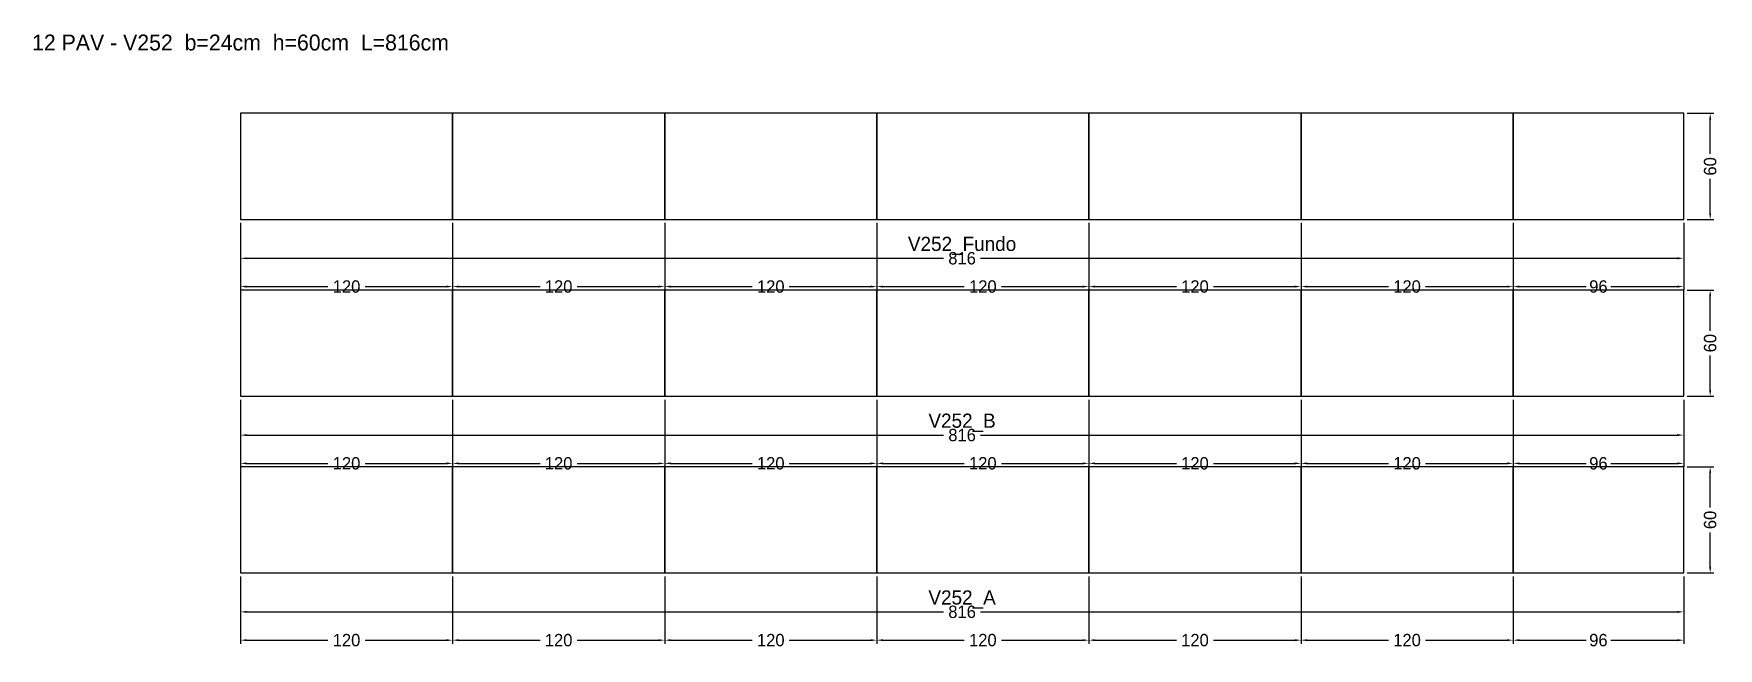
# Model space of a CAD drawing. Header units: metres. Extents: x -117 to 836, y -43 to 305.
import ezdxf

# ---------------------------------------------------------------- set-up
doc = ezdxf.new("R2010")
doc.units = ezdxf.units.M
for name, color, linetype in [('COTA', 3, 'Continuous'), ('NOMENCLATURA', 2, 'Continuous'), ('Paineis', 7, 'Continuous'), ('Texto Secao', 2, 'Continuous')]:
    doc.layers.add(name, color=color, linetype=linetype)
doc.dimstyles.new('COTA_VIG', dxfattribs={"dimtxt": 7, "dimasz": 3.5, "dimexe": 2, "dimexo": 2, "dimgap": 1.5, "dimtad": 1, "dimdec": 1, "dimcen": 2.5, "dimclrd": 3, "dimclre": 3, "dimclrt": 3, "dimazin": 3, "dimtfac": 1, "dimtmove": 0, "dimatfit": 3})

# ---------------------------------------------------------------- blocks, each defined once
blk = doc.blocks.new('_CLOSEDFILLED')
at = {"color": 0, "linetype": 'BYBLOCK'}
blk.add_solid([(-1, 0.16), (0, 0), (-1, -0.16)], dxfattribs=at)
blk = doc.blocks.new('*D1')
at = {"color": 3}
for p, q in [((0, -2), (0, -24)), ((816.5, -2), (816.5, -24)), ((3.5, -22), (397.75, -22)), ((418.75, -22), (813, -22))]:
    blk.add_line(p, q, dxfattribs=at)
at = {"layer": 'Defpoints'}
for p in [(0, 0), (816.5, 0), (0, -22)]:
    blk.add_point(p, dxfattribs=at)
at = {"layer": 'COTA', "color": 3, "xscale": 3.5, "yscale": 3.5, "rotation": 180}
blk.add_blockref('_CLOSEDFILLED', (0, -22), dxfattribs=at)
at = {"layer": 'COTA', "color": 3, "xscale": 3.5, "yscale": 3.5}
blk.add_blockref('_CLOSEDFILLED', (816.5, -22), dxfattribs=at)
at = {"layer": 'COTA', "color": 3, "insert": (408.25, -22), "char_height": 7, "attachment_point": 5}
blk.add_mtext('816', dxfattribs=at)
blk = doc.blocks.new('*D2')
at = {"color": 3}
for p, q in [((0, -2), (0, -40)), ((120, -2), (120, -40)), ((3.5, -38), (49.5, -38)), ((70.5, -38), (116.5, -38))]:
    blk.add_line(p, q, dxfattribs=at)
at = {"layer": 'Defpoints'}
for p in [(0, 0), (120, 0), (0, -38)]:
    blk.add_point(p, dxfattribs=at)
at = {"layer": 'COTA', "color": 3, "xscale": 3.5, "yscale": 3.5, "rotation": 180}
blk.add_blockref('_CLOSEDFILLED', (0, -38), dxfattribs=at)
at = {"layer": 'COTA', "color": 3, "xscale": 3.5, "yscale": 3.5}
blk.add_blockref('_CLOSEDFILLED', (120, -38), dxfattribs=at)
at = {"layer": 'COTA', "color": 3, "insert": (60, -38), "char_height": 7, "attachment_point": 5}
blk.add_mtext('120', dxfattribs=at)
blk = doc.blocks.new('*D3')
at = {"color": 3}
for p, q in [((120, -2), (120, -40)), ((240, -2), (240, -40)), ((123.5, -38), (169.5, -38)), ((190.5, -38), (236.5, -38))]:
    blk.add_line(p, q, dxfattribs=at)
at = {"layer": 'Defpoints'}
for p in [(120, 0), (240, 0), (120, -38)]:
    blk.add_point(p, dxfattribs=at)
at = {"layer": 'COTA', "color": 3, "xscale": 3.5, "yscale": 3.5, "rotation": 180}
blk.add_blockref('_CLOSEDFILLED', (120, -38), dxfattribs=at)
at = {"layer": 'COTA', "color": 3, "xscale": 3.5, "yscale": 3.5}
blk.add_blockref('_CLOSEDFILLED', (240, -38), dxfattribs=at)
at = {"layer": 'COTA', "color": 3, "insert": (180, -38), "char_height": 7, "attachment_point": 5}
blk.add_mtext('120', dxfattribs=at)
blk = doc.blocks.new('*D4')
at = {"color": 3}
for p, q in [((240, -2), (240, -40)), ((360, -2), (360, -40)), ((243.5, -38), (289.5, -38)), ((310.5, -38), (356.5, -38))]:
    blk.add_line(p, q, dxfattribs=at)
at = {"layer": 'Defpoints'}
for p in [(240, 0), (360, 0), (240, -38)]:
    blk.add_point(p, dxfattribs=at)
at = {"layer": 'COTA', "color": 3, "xscale": 3.5, "yscale": 3.5, "rotation": 180}
blk.add_blockref('_CLOSEDFILLED', (240, -38), dxfattribs=at)
at = {"layer": 'COTA', "color": 3, "xscale": 3.5, "yscale": 3.5}
blk.add_blockref('_CLOSEDFILLED', (360, -38), dxfattribs=at)
at = {"layer": 'COTA', "color": 3, "insert": (300, -38), "char_height": 7, "attachment_point": 5}
blk.add_mtext('120', dxfattribs=at)
blk = doc.blocks.new('*D5')
at = {"color": 3}
for p, q in [((360, -2), (360, -40)), ((480, -2), (480, -40)), ((363.5, -38), (409.5, -38)), ((430.5, -38), (476.5, -38))]:
    blk.add_line(p, q, dxfattribs=at)
at = {"layer": 'Defpoints'}
for p in [(360, 0), (480, 0), (360, -38)]:
    blk.add_point(p, dxfattribs=at)
at = {"layer": 'COTA', "color": 3, "xscale": 3.5, "yscale": 3.5, "rotation": 180}
blk.add_blockref('_CLOSEDFILLED', (360, -38), dxfattribs=at)
at = {"layer": 'COTA', "color": 3, "xscale": 3.5, "yscale": 3.5}
blk.add_blockref('_CLOSEDFILLED', (480, -38), dxfattribs=at)
at = {"layer": 'COTA', "color": 3, "insert": (420, -38), "char_height": 7, "attachment_point": 5}
blk.add_mtext('120', dxfattribs=at)
blk = doc.blocks.new('*D6')
at = {"color": 3}
for p, q in [((480, -2), (480, -40)), ((600, -2), (600, -40)), ((483.5, -38), (529.5, -38)), ((550.5, -38), (596.5, -38))]:
    blk.add_line(p, q, dxfattribs=at)
at = {"layer": 'Defpoints'}
for p in [(480, 0), (600, 0), (480, -38)]:
    blk.add_point(p, dxfattribs=at)
at = {"layer": 'COTA', "color": 3, "xscale": 3.5, "yscale": 3.5, "rotation": 180}
blk.add_blockref('_CLOSEDFILLED', (480, -38), dxfattribs=at)
at = {"layer": 'COTA', "color": 3, "xscale": 3.5, "yscale": 3.5}
blk.add_blockref('_CLOSEDFILLED', (600, -38), dxfattribs=at)
at = {"layer": 'COTA', "color": 3, "insert": (540, -38), "char_height": 7, "attachment_point": 5}
blk.add_mtext('120', dxfattribs=at)
blk = doc.blocks.new('*D7')
at = {"color": 3}
for p, q in [((600, -2), (600, -40)), ((720, -2), (720, -40)), ((603.5, -38), (649.5, -38)), ((670.5, -38), (716.5, -38))]:
    blk.add_line(p, q, dxfattribs=at)
at = {"layer": 'Defpoints'}
for p in [(600, 0), (720, 0), (600, -38)]:
    blk.add_point(p, dxfattribs=at)
at = {"layer": 'COTA', "color": 3, "xscale": 3.5, "yscale": 3.5, "rotation": 180}
blk.add_blockref('_CLOSEDFILLED', (600, -38), dxfattribs=at)
at = {"layer": 'COTA', "color": 3, "xscale": 3.5, "yscale": 3.5}
blk.add_blockref('_CLOSEDFILLED', (720, -38), dxfattribs=at)
at = {"layer": 'COTA', "color": 3, "insert": (660, -38), "char_height": 7, "attachment_point": 5}
blk.add_mtext('120', dxfattribs=at)
blk = doc.blocks.new('*D8')
at = {"color": 3}
for p, q in [((720, -2), (720, -40)), ((816.5, -2), (816.5, -40)), ((723.5, -38), (761.25, -38)), ((775.25, -38), (813, -38))]:
    blk.add_line(p, q, dxfattribs=at)
at = {"layer": 'Defpoints'}
for p in [(720, 0), (816.5, 0), (720, -38)]:
    blk.add_point(p, dxfattribs=at)
at = {"layer": 'COTA', "color": 3, "xscale": 3.5, "yscale": 3.5, "rotation": 180}
blk.add_blockref('_CLOSEDFILLED', (720, -38), dxfattribs=at)
at = {"layer": 'COTA', "color": 3, "xscale": 3.5, "yscale": 3.5}
blk.add_blockref('_CLOSEDFILLED', (816.5, -38), dxfattribs=at)
at = {"layer": 'COTA', "color": 3, "insert": (768.25, -38), "char_height": 7, "attachment_point": 5}
blk.add_mtext('96', dxfattribs=at)
blk = doc.blocks.new('*D9')
at = {"color": 3}
for p, q in [((818.5, 60), (833.5, 60)), ((831.5, 37), (831.5, 56.5)), ((831.5, 3.5), (831.5, 23)), ((818.5, 0), (833.5, 0))]:
    blk.add_line(p, q, dxfattribs=at)
at = {"layer": 'Defpoints'}
for p in [(816.5, 60), (816.5, 0), (831.5, 0)]:
    blk.add_point(p, dxfattribs=at)
at = {"layer": 'COTA', "color": 3, "xscale": 3.5, "yscale": 3.5}
for p, rotation in [((831.5, 60), 90), ((831.5, 0), 270)]:
    blk.add_blockref('_CLOSEDFILLED', p, dxfattribs=dict(at, rotation=rotation))
at = {"layer": 'COTA', "color": 3, "insert": (831.5, 30), "char_height": 7, "attachment_point": 5, "rotation": 90}
blk.add_mtext('60', dxfattribs=at)
blk = doc.blocks.new('*D10')
at = {"color": 3}
for p, q in [((0, 98), (0, 76)), ((816.5, 98), (816.5, 76)), ((3.5, 78), (397.75, 78)), ((418.75, 78), (813, 78))]:
    blk.add_line(p, q, dxfattribs=at)
at = {"layer": 'Defpoints'}
for p in [(0, 100), (816.5, 100), (0, 78)]:
    blk.add_point(p, dxfattribs=at)
at = {"layer": 'COTA', "color": 3, "xscale": 3.5, "yscale": 3.5, "rotation": 180}
blk.add_blockref('_CLOSEDFILLED', (0, 78), dxfattribs=at)
at = {"layer": 'COTA', "color": 3, "xscale": 3.5, "yscale": 3.5}
blk.add_blockref('_CLOSEDFILLED', (816.5, 78), dxfattribs=at)
at = {"layer": 'COTA', "color": 3, "insert": (408.25, 78), "char_height": 7, "attachment_point": 5}
blk.add_mtext('816', dxfattribs=at)
blk = doc.blocks.new('*D11')
at = {"color": 3}
for p, q in [((0, 98), (0, 60)), ((120, 98), (120, 60)), ((3.5, 62), (49.5, 62)), ((70.5, 62), (116.5, 62))]:
    blk.add_line(p, q, dxfattribs=at)
at = {"layer": 'Defpoints'}
for p in [(0, 100), (120, 100), (0, 62)]:
    blk.add_point(p, dxfattribs=at)
at = {"layer": 'COTA', "color": 3, "xscale": 3.5, "yscale": 3.5, "rotation": 180}
blk.add_blockref('_CLOSEDFILLED', (0, 62), dxfattribs=at)
at = {"layer": 'COTA', "color": 3, "xscale": 3.5, "yscale": 3.5}
blk.add_blockref('_CLOSEDFILLED', (120, 62), dxfattribs=at)
at = {"layer": 'COTA', "color": 3, "insert": (60, 62), "char_height": 7, "attachment_point": 5}
blk.add_mtext('120', dxfattribs=at)
blk = doc.blocks.new('*D12')
at = {"color": 3}
for p, q in [((120, 98), (120, 60)), ((240, 98), (240, 60)), ((123.5, 62), (169.5, 62)), ((190.5, 62), (236.5, 62))]:
    blk.add_line(p, q, dxfattribs=at)
at = {"layer": 'Defpoints'}
for p in [(120, 100), (240, 100), (120, 62)]:
    blk.add_point(p, dxfattribs=at)
at = {"layer": 'COTA', "color": 3, "xscale": 3.5, "yscale": 3.5, "rotation": 180}
blk.add_blockref('_CLOSEDFILLED', (120, 62), dxfattribs=at)
at = {"layer": 'COTA', "color": 3, "xscale": 3.5, "yscale": 3.5}
blk.add_blockref('_CLOSEDFILLED', (240, 62), dxfattribs=at)
at = {"layer": 'COTA', "color": 3, "insert": (180, 62), "char_height": 7, "attachment_point": 5}
blk.add_mtext('120', dxfattribs=at)
blk = doc.blocks.new('*D13')
at = {"color": 3}
for p, q in [((240, 98), (240, 60)), ((360, 98), (360, 60)), ((243.5, 62), (289.5, 62)), ((310.5, 62), (356.5, 62))]:
    blk.add_line(p, q, dxfattribs=at)
at = {"layer": 'Defpoints'}
for p in [(240, 100), (360, 100), (240, 62)]:
    blk.add_point(p, dxfattribs=at)
at = {"layer": 'COTA', "color": 3, "xscale": 3.5, "yscale": 3.5, "rotation": 180}
blk.add_blockref('_CLOSEDFILLED', (240, 62), dxfattribs=at)
at = {"layer": 'COTA', "color": 3, "xscale": 3.5, "yscale": 3.5}
blk.add_blockref('_CLOSEDFILLED', (360, 62), dxfattribs=at)
at = {"layer": 'COTA', "color": 3, "insert": (300, 62), "char_height": 7, "attachment_point": 5}
blk.add_mtext('120', dxfattribs=at)
blk = doc.blocks.new('*D14')
at = {"color": 3}
for p, q in [((360, 98), (360, 60)), ((480, 98), (480, 60)), ((363.5, 62), (409.5, 62)), ((430.5, 62), (476.5, 62))]:
    blk.add_line(p, q, dxfattribs=at)
at = {"layer": 'Defpoints'}
for p in [(360, 100), (480, 100), (360, 62)]:
    blk.add_point(p, dxfattribs=at)
at = {"layer": 'COTA', "color": 3, "xscale": 3.5, "yscale": 3.5, "rotation": 180}
blk.add_blockref('_CLOSEDFILLED', (360, 62), dxfattribs=at)
at = {"layer": 'COTA', "color": 3, "xscale": 3.5, "yscale": 3.5}
blk.add_blockref('_CLOSEDFILLED', (480, 62), dxfattribs=at)
at = {"layer": 'COTA', "color": 3, "insert": (420, 62), "char_height": 7, "attachment_point": 5}
blk.add_mtext('120', dxfattribs=at)
blk = doc.blocks.new('*D15')
at = {"color": 3}
for p, q in [((480, 98), (480, 60)), ((600, 98), (600, 60)), ((483.5, 62), (529.5, 62)), ((550.5, 62), (596.5, 62))]:
    blk.add_line(p, q, dxfattribs=at)
at = {"layer": 'Defpoints'}
for p in [(480, 100), (600, 100), (480, 62)]:
    blk.add_point(p, dxfattribs=at)
at = {"layer": 'COTA', "color": 3, "xscale": 3.5, "yscale": 3.5, "rotation": 180}
blk.add_blockref('_CLOSEDFILLED', (480, 62), dxfattribs=at)
at = {"layer": 'COTA', "color": 3, "xscale": 3.5, "yscale": 3.5}
blk.add_blockref('_CLOSEDFILLED', (600, 62), dxfattribs=at)
at = {"layer": 'COTA', "color": 3, "insert": (540, 62), "char_height": 7, "attachment_point": 5}
blk.add_mtext('120', dxfattribs=at)
blk = doc.blocks.new('*D16')
at = {"color": 3}
for p, q in [((600, 98), (600, 60)), ((720, 98), (720, 60)), ((603.5, 62), (649.5, 62)), ((670.5, 62), (716.5, 62))]:
    blk.add_line(p, q, dxfattribs=at)
at = {"layer": 'Defpoints'}
for p in [(600, 100), (720, 100), (600, 62)]:
    blk.add_point(p, dxfattribs=at)
at = {"layer": 'COTA', "color": 3, "xscale": 3.5, "yscale": 3.5, "rotation": 180}
blk.add_blockref('_CLOSEDFILLED', (600, 62), dxfattribs=at)
at = {"layer": 'COTA', "color": 3, "xscale": 3.5, "yscale": 3.5}
blk.add_blockref('_CLOSEDFILLED', (720, 62), dxfattribs=at)
at = {"layer": 'COTA', "color": 3, "insert": (660, 62), "char_height": 7, "attachment_point": 5}
blk.add_mtext('120', dxfattribs=at)
blk = doc.blocks.new('*D17')
at = {"color": 3}
for p, q in [((720, 98), (720, 60)), ((816.5, 98), (816.5, 60)), ((723.5, 62), (761.25, 62)), ((775.25, 62), (813, 62))]:
    blk.add_line(p, q, dxfattribs=at)
at = {"layer": 'Defpoints'}
for p in [(720, 100), (816.5, 100), (720, 62)]:
    blk.add_point(p, dxfattribs=at)
at = {"layer": 'COTA', "color": 3, "xscale": 3.5, "yscale": 3.5, "rotation": 180}
blk.add_blockref('_CLOSEDFILLED', (720, 62), dxfattribs=at)
at = {"layer": 'COTA', "color": 3, "xscale": 3.5, "yscale": 3.5}
blk.add_blockref('_CLOSEDFILLED', (816.5, 62), dxfattribs=at)
at = {"layer": 'COTA', "color": 3, "insert": (768.25, 62), "char_height": 7, "attachment_point": 5}
blk.add_mtext('96', dxfattribs=at)
blk = doc.blocks.new('*D18')
at = {"color": 3}
for p, q in [((818.5, 160), (833.5, 160)), ((831.5, 137), (831.5, 156.5)), ((831.5, 103.5), (831.5, 123)), ((818.5, 100), (833.5, 100))]:
    blk.add_line(p, q, dxfattribs=at)
at = {"layer": 'Defpoints'}
for p in [(816.5, 160), (816.5, 100), (831.5, 100)]:
    blk.add_point(p, dxfattribs=at)
at = {"layer": 'COTA', "color": 3, "xscale": 3.5, "yscale": 3.5}
for p, rotation in [((831.5, 160), 90), ((831.5, 100), 270)]:
    blk.add_blockref('_CLOSEDFILLED', p, dxfattribs=dict(at, rotation=rotation))
at = {"layer": 'COTA', "color": 3, "insert": (831.5, 130), "char_height": 7, "attachment_point": 5, "rotation": 90}
blk.add_mtext('60', dxfattribs=at)
blk = doc.blocks.new('*D19')
at = {"color": 3}
for p, q in [((0, 198), (0, 176)), ((816.5, 198), (816.5, 176)), ((3.5, 178), (397.75, 178)), ((418.75, 178), (813, 178))]:
    blk.add_line(p, q, dxfattribs=at)
at = {"layer": 'Defpoints'}
for p in [(0, 200), (816.5, 200), (0, 178)]:
    blk.add_point(p, dxfattribs=at)
at = {"layer": 'COTA', "color": 3, "xscale": 3.5, "yscale": 3.5, "rotation": 180}
blk.add_blockref('_CLOSEDFILLED', (0, 178), dxfattribs=at)
at = {"layer": 'COTA', "color": 3, "xscale": 3.5, "yscale": 3.5}
blk.add_blockref('_CLOSEDFILLED', (816.5, 178), dxfattribs=at)
at = {"layer": 'COTA', "color": 3, "insert": (408.25, 178), "char_height": 7, "attachment_point": 5}
blk.add_mtext('816', dxfattribs=at)
blk = doc.blocks.new('*D20')
at = {"color": 3}
for p, q in [((0, 198), (0, 160)), ((120, 198), (120, 160)), ((3.5, 162), (49.5, 162)), ((70.5, 162), (116.5, 162))]:
    blk.add_line(p, q, dxfattribs=at)
at = {"layer": 'Defpoints'}
for p in [(0, 200), (120, 200), (0, 162)]:
    blk.add_point(p, dxfattribs=at)
at = {"layer": 'COTA', "color": 3, "xscale": 3.5, "yscale": 3.5, "rotation": 180}
blk.add_blockref('_CLOSEDFILLED', (0, 162), dxfattribs=at)
at = {"layer": 'COTA', "color": 3, "xscale": 3.5, "yscale": 3.5}
blk.add_blockref('_CLOSEDFILLED', (120, 162), dxfattribs=at)
at = {"layer": 'COTA', "color": 3, "insert": (60, 162), "char_height": 7, "attachment_point": 5}
blk.add_mtext('120', dxfattribs=at)
blk = doc.blocks.new('*D21')
at = {"color": 3}
for p, q in [((120, 198), (120, 160)), ((240, 198), (240, 160)), ((123.5, 162), (169.5, 162)), ((190.5, 162), (236.5, 162))]:
    blk.add_line(p, q, dxfattribs=at)
at = {"layer": 'Defpoints'}
for p in [(120, 200), (240, 200), (120, 162)]:
    blk.add_point(p, dxfattribs=at)
at = {"layer": 'COTA', "color": 3, "xscale": 3.5, "yscale": 3.5, "rotation": 180}
blk.add_blockref('_CLOSEDFILLED', (120, 162), dxfattribs=at)
at = {"layer": 'COTA', "color": 3, "xscale": 3.5, "yscale": 3.5}
blk.add_blockref('_CLOSEDFILLED', (240, 162), dxfattribs=at)
at = {"layer": 'COTA', "color": 3, "insert": (180, 162), "char_height": 7, "attachment_point": 5}
blk.add_mtext('120', dxfattribs=at)
blk = doc.blocks.new('*D22')
at = {"color": 3}
for p, q in [((240, 198), (240, 160)), ((360, 198), (360, 160)), ((243.5, 162), (289.5, 162)), ((310.5, 162), (356.5, 162))]:
    blk.add_line(p, q, dxfattribs=at)
at = {"layer": 'Defpoints'}
for p in [(240, 200), (360, 200), (240, 162)]:
    blk.add_point(p, dxfattribs=at)
at = {"layer": 'COTA', "color": 3, "xscale": 3.5, "yscale": 3.5, "rotation": 180}
blk.add_blockref('_CLOSEDFILLED', (240, 162), dxfattribs=at)
at = {"layer": 'COTA', "color": 3, "xscale": 3.5, "yscale": 3.5}
blk.add_blockref('_CLOSEDFILLED', (360, 162), dxfattribs=at)
at = {"layer": 'COTA', "color": 3, "insert": (300, 162), "char_height": 7, "attachment_point": 5}
blk.add_mtext('120', dxfattribs=at)
blk = doc.blocks.new('*D23')
at = {"color": 3}
for p, q in [((360, 198), (360, 160)), ((480, 198), (480, 160)), ((363.5, 162), (409.5, 162)), ((430.5, 162), (476.5, 162))]:
    blk.add_line(p, q, dxfattribs=at)
at = {"layer": 'Defpoints'}
for p in [(360, 200), (480, 200), (360, 162)]:
    blk.add_point(p, dxfattribs=at)
at = {"layer": 'COTA', "color": 3, "xscale": 3.5, "yscale": 3.5, "rotation": 180}
blk.add_blockref('_CLOSEDFILLED', (360, 162), dxfattribs=at)
at = {"layer": 'COTA', "color": 3, "xscale": 3.5, "yscale": 3.5}
blk.add_blockref('_CLOSEDFILLED', (480, 162), dxfattribs=at)
at = {"layer": 'COTA', "color": 3, "insert": (420, 162), "char_height": 7, "attachment_point": 5}
blk.add_mtext('120', dxfattribs=at)
blk = doc.blocks.new('*D24')
at = {"color": 3}
for p, q in [((480, 198), (480, 160)), ((600, 198), (600, 160)), ((483.5, 162), (529.5, 162)), ((550.5, 162), (596.5, 162))]:
    blk.add_line(p, q, dxfattribs=at)
at = {"layer": 'Defpoints'}
for p in [(480, 200), (600, 200), (480, 162)]:
    blk.add_point(p, dxfattribs=at)
at = {"layer": 'COTA', "color": 3, "xscale": 3.5, "yscale": 3.5, "rotation": 180}
blk.add_blockref('_CLOSEDFILLED', (480, 162), dxfattribs=at)
at = {"layer": 'COTA', "color": 3, "xscale": 3.5, "yscale": 3.5}
blk.add_blockref('_CLOSEDFILLED', (600, 162), dxfattribs=at)
at = {"layer": 'COTA', "color": 3, "insert": (540, 162), "char_height": 7, "attachment_point": 5}
blk.add_mtext('120', dxfattribs=at)
blk = doc.blocks.new('*D25')
at = {"color": 3}
for p, q in [((600, 198), (600, 160)), ((720, 198), (720, 160)), ((603.5, 162), (649.5, 162)), ((670.5, 162), (716.5, 162))]:
    blk.add_line(p, q, dxfattribs=at)
at = {"layer": 'Defpoints'}
for p in [(600, 200), (720, 200), (600, 162)]:
    blk.add_point(p, dxfattribs=at)
at = {"layer": 'COTA', "color": 3, "xscale": 3.5, "yscale": 3.5, "rotation": 180}
blk.add_blockref('_CLOSEDFILLED', (600, 162), dxfattribs=at)
at = {"layer": 'COTA', "color": 3, "xscale": 3.5, "yscale": 3.5}
blk.add_blockref('_CLOSEDFILLED', (720, 162), dxfattribs=at)
at = {"layer": 'COTA', "color": 3, "insert": (660, 162), "char_height": 7, "attachment_point": 5}
blk.add_mtext('120', dxfattribs=at)
blk = doc.blocks.new('*D26')
at = {"color": 3}
for p, q in [((720, 198), (720, 160)), ((816.5, 198), (816.5, 160)), ((723.5, 162), (761.25, 162)), ((775.25, 162), (813, 162))]:
    blk.add_line(p, q, dxfattribs=at)
at = {"layer": 'Defpoints'}
for p in [(720, 200), (816.5, 200), (720, 162)]:
    blk.add_point(p, dxfattribs=at)
at = {"layer": 'COTA', "color": 3, "xscale": 3.5, "yscale": 3.5, "rotation": 180}
blk.add_blockref('_CLOSEDFILLED', (720, 162), dxfattribs=at)
at = {"layer": 'COTA', "color": 3, "xscale": 3.5, "yscale": 3.5}
blk.add_blockref('_CLOSEDFILLED', (816.5, 162), dxfattribs=at)
at = {"layer": 'COTA', "color": 3, "insert": (768.25, 162), "char_height": 7, "attachment_point": 5}
blk.add_mtext('96', dxfattribs=at)
blk = doc.blocks.new('*D27')
at = {"color": 3}
for p, q in [((818.5, 260), (833.5, 260)), ((831.5, 237), (831.5, 256.5)), ((831.5, 203.5), (831.5, 223)), ((818.5, 200), (833.5, 200))]:
    blk.add_line(p, q, dxfattribs=at)
at = {"layer": 'Defpoints'}
for p in [(816.5, 260), (816.5, 200), (831.5, 200)]:
    blk.add_point(p, dxfattribs=at)
at = {"layer": 'COTA', "color": 3, "xscale": 3.5, "yscale": 3.5}
for p, rotation in [((831.5, 260), 90), ((831.5, 200), 270)]:
    blk.add_blockref('_CLOSEDFILLED', p, dxfattribs=dict(at, rotation=rotation))
at = {"layer": 'COTA', "color": 3, "insert": (831.5, 230), "char_height": 7, "attachment_point": 5, "rotation": 90}
blk.add_mtext('60', dxfattribs=at)

msp = doc.modelspace()

# ---------------------------------------------------------------- linework, layer by layer
at = {"layer": 'Paineis'}
for points in [[(0, 200), (120, 200), (120, 260), (0, 260)], [(120, 200), (240, 200), (240, 260), (120, 260)], [(240, 200), (360, 200), (360, 260), (240, 260)], [(360, 200), (480, 200), (480, 260), (360, 260)], [(480, 200), (600, 200), (600, 260), (480, 260)], [(600, 200), (720, 200), (720, 260), (600, 260)], [(720, 200), (816.5, 200), (816.5, 260), (720, 260)], [(0, 100), (120, 100), (120, 160), (0, 160)], [(120, 100), (240, 100), (240, 160), (120, 160)], [(240, 100), (360, 100), (360, 160), (240, 160)], [(360, 100), (480, 100), (480, 160), (360, 160)], [(480, 100), (600, 100), (600, 160), (480, 160)], [(600, 100), (720, 100), (720, 160), (600, 160)], [(720, 100), (816.5, 100), (816.5, 160), (720, 160)], [(0, 0), (120, 0), (120, 60), (0, 60)], [(120, 0), (240, 0), (240, 60), (120, 60)], [(240, 0), (360, 0), (360, 60), (240, 60)], [(360, 0), (480, 0), (480, 60), (360, 60)], [(480, 0), (600, 0), (600, 60), (480, 60)], [(600, 0), (720, 0), (720, 60), (600, 60)], [(720, 0), (816.5, 0), (816.5, 60), (720, 60)]]:
    msp.add_lwpolyline(points, close=True, dxfattribs=at)

# ---------------------------------------------------------------- texts
at = {"layer": 'NOMENCLATURA', "insert": (0, 300), "char_height": 9, "width": 836.5, "attachment_point": 5}
msp.add_mtext('12 PAV - V252  b=24cm  h=60cm  L=816cm', dxfattribs=at)
at = {"layer": 'Texto Secao', "char_height": 8, "width": 836.5, "attachment_point": 5}
for s, insert in [('V252_Fundo', (408.25, 185)), ('V252_B', (408.25, 85)), ('V252_A', (408.25, -15))]:
    msp.add_mtext(s, dxfattribs=dict(at, insert=insert))

# ---------------------------------------------------------------- dimensions: what is measured, and where the dimension line sits
at = {"layer": 'COTA'}
for base, p1, p2, picture, middle in [((831.5, 200), (816.5, 200), (816.5, 260), '*D27', (831.5, 230)), ((831.5, 100), (816.5, 100), (816.5, 160), '*D18', (831.5, 130)), ((831.5, 0), (816.5, 0), (816.5, 60), '*D9', (831.5, 30))]:
    dim = msp.add_linear_dim(base=base, p1=p1, p2=p2, angle=90, dimstyle='COTA_VIG', dxfattribs=at)
    dim.commit()
    dim.dimension.update_dxf_attribs({"geometry": picture, "text_midpoint": middle})
for base, p1, p2, picture, middle in [((0, 178), (0, 200), (816.5, 200), '*D19', (408.25, 178)), ((0, 162), (0, 200), (120, 200), '*D20', (60, 162)), ((120, 162), (120, 200), (240, 200), '*D21', (180, 162)), ((240, 162), (240, 200), (360, 200), '*D22', (300, 162)), ((360, 162), (360, 200), (480, 200), '*D23', (420, 162)), ((480, 162), (480, 200), (600, 200), '*D24', (540, 162)), ((600, 162), (600, 200), (720, 200), '*D25', (660, 162)), ((720, 162), (720, 200), (816.5, 200), '*D26', (768.25, 162)), ((0, 78), (0, 100), (816.5, 100), '*D10', (408.25, 78)), ((0, 62), (0, 100), (120, 100), '*D11', (60, 62)), ((120, 62), (120, 100), (240, 100), '*D12', (180, 62)), ((240, 62), (240, 100), (360, 100), '*D13', (300, 62)), ((360, 62), (360, 100), (480, 100), '*D14', (420, 62)), ((480, 62), (480, 100), (600, 100), '*D15', (540, 62)), ((600, 62), (600, 100), (720, 100), '*D16', (660, 62)), ((720, 62), (720, 100), (816.5, 100), '*D17', (768.25, 62)), ((0, -22), (0, 0), (816.5, 0), '*D1', (408.25, -22)), ((0, -38), (0, 0), (120, 0), '*D2', (60, -38)), ((120, -38), (120, 0), (240, 0), '*D3', (180, -38)), ((240, -38), (240, 0), (360, 0), '*D4', (300, -38)), ((360, -38), (360, 0), (480, 0), '*D5', (420, -38)), ((480, -38), (480, 0), (600, 0), '*D6', (540, -38)), ((600, -38), (600, 0), (720, 0), '*D7', (660, -38)), ((720, -38), (720, 0), (816.5, 0), '*D8', (768.25, -38))]:
    dim = msp.add_linear_dim(base=base, p1=p1, p2=p2, dimstyle='COTA_VIG', dxfattribs=at)
    dim.commit()
    dim.dimension.update_dxf_attribs({"geometry": picture, "text_midpoint": middle})

doc.saveas('drawing.dxf')
